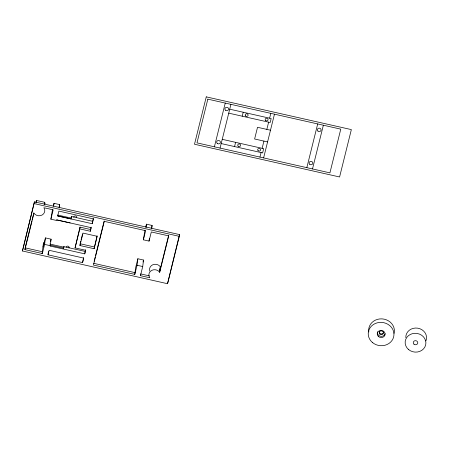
<?xml version="1.0" encoding="UTF-8"?>
<svg xmlns="http://www.w3.org/2000/svg" width="449" height="449" viewBox="0 0 449 449"><rect width="100%" height="100%" fill="white"/><g stroke="black" fill="none" stroke-linecap="round" stroke-linejoin="round"><path stroke-width="0.67" d="M22.45 250.98L34.433 201.854L179.527 234.586L179.308 236.342L167.544 283.717L22.45 250.98L34.433 201.854M24.931 249.61L25.15 247.854L42.565 251.782L42.346 253.539L24.931 249.61L33.972 213.202A5.876 5.321 7.1 0 0 42.071 215.032A5.876 5.321 7.1 0 0 43.884 207.719L53.201 209.823L50.877 219.185L56.552 220.465L56.692 219.898L91.242 227.694L90.35 231.274L79.782 228.889L80.001 227.132L90.569 229.518L90.35 231.274M36.156 202.909L36.464 200.45L44.563 202.274A5.876 5.321 7.1 0 1 45.209 203.554M44.26 204.733L44.563 202.274M42.346 253.539L44.614 244.402L45.428 237.903L51.096 239.182L50.193 246.063L84.743 253.859L85.63 250.278L75.062 247.893L80.001 227.132M50.877 219.185L52.516 209.346M53.678 206.035L54.015 203.324L59.683 204.604L59.262 207.994M48.015 254.819L49.137 250.306L83.688 258.102L82.571 262.614L48.015 254.819L48.425 251.569M50.193 246.063L50.299 245.188L63.663 248.202L63.859 246.619L85.254 251.446M56.692 219.898L70.173 222.94M71.155 218.966L57.668 215.98L57.786 215.049L71.268 218.091L71.464 216.508L92.601 221.278M79.928 245.519L83.014 233.093L97.192 236.286L94.105 248.718L79.928 245.519L80.074 244.346M82.571 262.614L83.587 257.636M84.743 253.859L85.557 249.717M92.225 223.72L93.426 218.899L58.875 211.103L57.674 215.924L92.225 223.72L93.347 218.349M94.105 248.718L97.085 235.843M143.371 239.817L145.639 230.679L104.28 221.346L93.426 265.067L134.779 274.395L135.592 267.896L137.86 258.759L143.528 260.038L142.72 266.538L140.453 275.675L149.77 277.779A5.876 5.321 7.1 0 1 151.582 270.466A5.876 5.321 7.1 0 1 159.687 272.296L168.729 235.888L151.307 231.959L149.04 241.096L143.371 239.817L144.988 230.051M134.779 274.395L137.052 265.258L137.86 258.759M146.026 227.564L146.447 224.18L152.116 225.46L151.695 228.844M140.453 275.675L140.672 273.918L149.321 275.871M149.04 241.096L149.365 238.498M159.687 272.296L160.36 266.852A5.876 5.321 7.1 0 0 152.935 264.702A5.876 5.321 7.1 0 0 149.803 271.056M167.544 283.717L179.527 234.586M35.971 202.443L36.464 200.45M25.318 247.18L31.845 220.886M32.182 219.539L33.187 215.492M33.518 214.145L33.855 212.798M45.428 237.903L43.155 247.045L43.705 242.651L43.25 244.481L42.111 253.612L42.565 251.782M53.347 206.001L54.015 203.324M50.445 241.798L51.096 239.182M59.021 207.281L59.683 204.604M63.41 248.437L63.859 246.619M70.97 218.495L71.464 216.508M75.062 247.893L79.782 228.889M80.798 241.147L80.147 243.762L94.324 246.961M81.123 239.839L82.582 233.951M90.569 229.518L91.164 227.127M94.144 261.29L95.149 257.255M95.48 255.908L104.168 220.936M145.802 226.79L146.447 224.18M143.046 261.997L143.528 260.038M151.47 228.07L152.116 225.46M159.535 270.175L160.36 266.852M159.906 270.539L168.611 235.478M214.398 146.801L225.252 103.079M220.066 148.08L230.926 104.359M234.552 146.576L235.607 142.339M242.219 116.196L243.206 112.228M259.954 157.077L261.077 152.565M262.132 148.322L263.928 141.087M266.829 129.391L268.631 122.156M269.613 118.182L270.814 113.361M263.614 157.902L274.468 114.186M306.83 167.657L317.69 123.935M312.504 168.931L323.359 125.215M229.725 109.186L271.162 118.536L270.18 122.504L228.737 113.154M270.489 130.216L257.524 127.292L254.622 138.988L267.582 141.912M222.244 139.325L263.681 148.67L262.626 152.913L221.189 143.562M34.214 203.61L179.308 236.342M49.811 244.032L64.072 247.247M44.614 244.402L50.288 245.682M137.052 265.258L142.72 266.538M93.645 263.31L134.997 272.638M405.812 337.603A10.394 9.401 7.1 0 1 417.783 328.18A10.394 9.401 7.1 0 1 425.927 340.903M383.48 332.114A2.077 1.88 7.1 0 1 381.134 333.921A2.077 1.88 7.1 0 1 379.399 331.53M368.803 331.951A12.886 11.657 7.1 0 1 382.015 318.88A12.886 11.657 7.1 0 1 394.093 333.371M385.124 333.781A3.951 3.575 7.1 0 1 380.292 336.2A3.951 3.575 7.1 0 1 377.508 331.749M73.726 217.153A1.454 1.319 7.1 0 1 75.432 215.958A1.454 1.319 7.1 0 1 76.56 217.681M66.261 247.118A1.454 1.319 7.1 0 1 68.181 246.209A1.454 1.319 7.1 0 1 68.966 248.078M206.265 96.866L194.501 144.241L339.59 176.973L351.354 129.604L206.265 96.866M207.836 99.15L196.976 142.872L329.92 172.865L340.774 129.144L207.836 99.15M413.995 344.187A2.262 2.049 7.1 0 0 417.727 343.21A2.262 2.049 7.1 0 0 414.854 340.746A2.262 2.049 7.1 0 0 413.995 344.187M408.495 349.485A10.394 9.401 7.1 0 0 425.652 345A10.394 9.401 7.1 0 0 412.429 333.658A10.394 9.401 7.1 0 0 408.495 349.485M372.384 342.447A12.886 11.657 7.1 0 0 393.655 336.885A12.886 11.657 7.1 0 0 377.255 322.82A12.886 11.657 7.1 0 0 372.384 342.447M378.372 336.458A3.951 3.575 7.1 0 0 384.973 335.01A3.951 3.575 7.1 0 0 380.151 330.515A3.951 3.575 7.1 0 0 378.372 336.458M379.848 334.062A2.077 1.88 7.1 0 0 383.323 333.298A2.077 1.88 7.1 0 0 380.786 330.935A2.077 1.88 7.1 0 0 379.848 334.062M309.703 164.267A1.869 1.695 7.1 0 0 312.79 163.458A1.869 1.695 7.1 0 0 310.411 161.416A1.869 1.695 7.1 0 0 309.703 164.267M245.581 115.937A1.454 1.319 7.1 0 0 248.039 115.505A1.454 1.319 7.1 0 0 246.349 113.777A1.454 1.319 7.1 0 0 245.581 115.937M225.51 110.224A1.869 1.695 7.1 0 0 228.597 109.416A1.869 1.695 7.1 0 0 226.217 107.373A1.869 1.695 7.1 0 0 225.51 110.224M217.271 143.411A1.869 1.695 7.1 0 0 220.358 142.602A1.869 1.695 7.1 0 0 217.978 140.559A1.869 1.695 7.1 0 0 217.271 143.411M265.645 120.523A1.454 1.319 7.1 0 0 268.042 119.9A1.454 1.319 7.1 0 0 266.195 118.312A1.454 1.319 7.1 0 0 265.645 120.523M238.178 146.211A1.454 1.319 7.1 0 0 240.58 145.583A1.454 1.319 7.1 0 0 238.728 143.994A1.454 1.319 7.1 0 0 238.178 146.211M258.147 150.718A1.454 1.319 7.1 0 0 260.549 150.089A1.454 1.319 7.1 0 0 258.697 148.501A1.454 1.319 7.1 0 0 258.147 150.718M317.948 131.08A1.869 1.695 7.1 0 0 321.035 130.272A1.869 1.695 7.1 0 0 318.655 128.229A1.869 1.695 7.1 0 0 317.948 131.08"/></g></svg>
